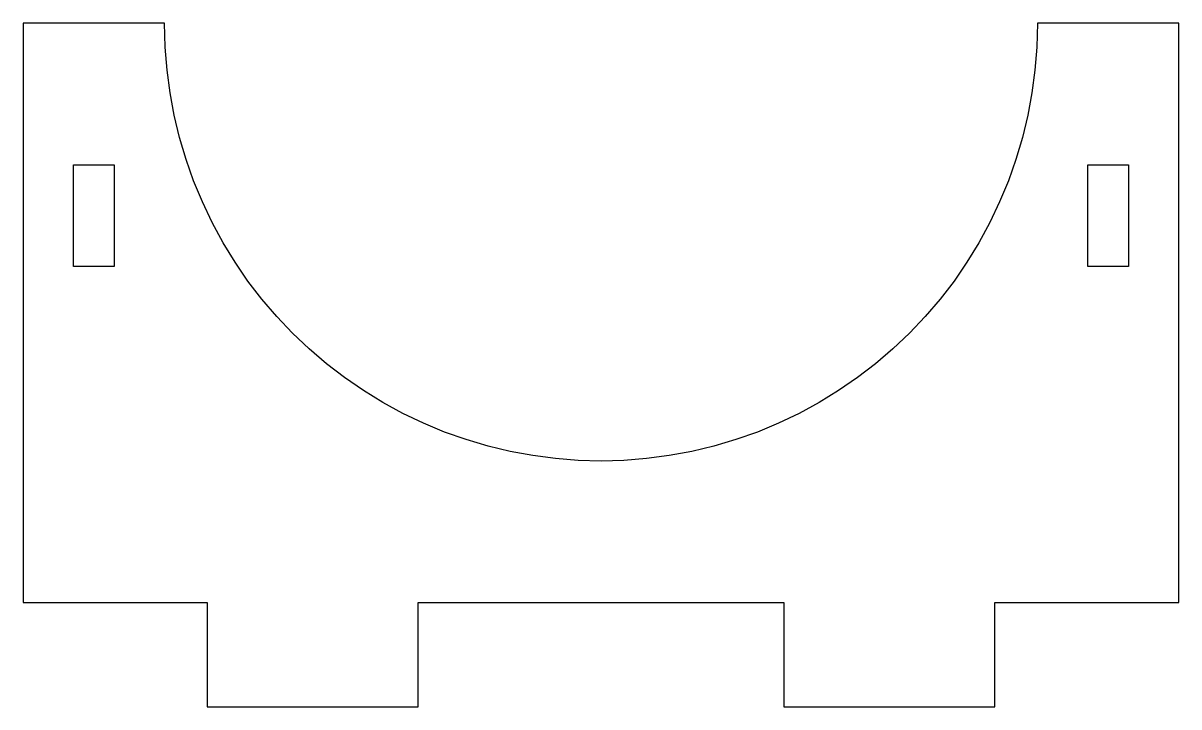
# Model space of a CAD drawing. Header units: metres. Extents: x -33.3 to 33.3, y -6.1 to 33.3.
import ezdxf

# ---------------------------------------------------------------- set-up
doc = ezdxf.new("R2010")
doc.units = ezdxf.units.M

msp = doc.modelspace()

# ---------------------------------------------------------------- linework, layer by layer
for p, q in [((-25.127, 33.275), (-33.275, 33.275)), ((-33.275, 33.275), (-33.275, -0.075)), ((-25.09, 31.885), (-25.127, 33.275)), ((25.127, 33.275), (25.09, 31.885)), ((33.275, 33.275), (25.127, 33.275)), ((33.275, -0.075), (33.275, 33.275)), ((-24.987, 30.574), (-25.09, 31.885)), ((25.09, 31.885), (24.987, 30.574)), ((-24.816, 29.27), (-24.987, 30.574)), ((24.987, 30.574), (24.816, 29.27)), ((-24.576, 27.976), (-24.816, 29.27)), ((24.816, 29.27), (24.576, 27.976)), ((-24.269, 26.697), (-24.576, 27.976)), ((24.576, 27.976), (24.269, 26.697)), ((-23.895, 25.436), (-24.269, 26.697)), ((24.269, 26.697), (23.895, 25.436)), ((-23.456, 24.196), (-23.895, 25.436)), ((23.895, 25.436), (23.456, 24.196)), ((-30.375, 19.275), (-30.375, 25.125)), ((-30.375, 25.125), (-28.025, 25.125)), ((-28.025, 25.125), (-28.025, 19.275)), ((28.025, 19.275), (28.025, 25.125)), ((28.025, 25.125), (30.375, 25.125)), ((30.375, 25.125), (30.375, 19.275)), ((-22.953, 22.981), (-23.456, 24.196)), ((23.456, 24.196), (22.953, 22.981)), ((-22.387, 21.794), (-22.953, 22.981)), ((22.953, 22.981), (22.387, 21.794)), ((-21.759, 20.637), (-22.387, 21.794)), ((22.387, 21.794), (21.759, 20.637)), ((-21.072, 19.516), (-21.759, 20.637)), ((21.759, 20.637), (21.072, 19.516)), ((-20.326, 18.432), (-21.072, 19.516)), ((21.072, 19.516), (20.326, 18.432)), ((-28.025, 19.275), (-30.375, 19.275)), ((30.375, 19.275), (28.025, 19.275)), ((-19.526, 17.389), (-20.326, 18.432)), ((20.326, 18.432), (19.526, 17.389)), ((-18.671, 16.388), (-19.526, 17.389)), ((19.526, 17.389), (18.671, 16.388)), ((-17.766, 15.434), (-18.671, 16.388)), ((18.671, 16.388), (17.766, 15.434)), ((-16.812, 14.529), (-17.766, 15.434)), ((17.766, 15.434), (16.812, 14.529)), ((-15.812, 13.674), (-16.812, 14.529)), ((16.812, 14.529), (15.812, 13.674)), ((-14.768, 12.874), (-15.812, 13.674)), ((15.812, 13.674), (14.768, 12.874)), ((-13.684, 12.128), (-14.768, 12.874)), ((14.768, 12.874), (13.684, 12.128)), ((-12.562, 11.441), (-13.684, 12.128)), ((13.684, 12.128), (12.562, 11.441)), ((-11.406, 10.813), (-12.562, 11.441)), ((12.562, 11.441), (11.406, 10.813)), ((-10.219, 10.247), (-11.406, 10.813)), ((11.406, 10.813), (10.219, 10.247)), ((-9.004, 9.744), (-10.219, 10.247)), ((10.219, 10.247), (9.004, 9.744)), ((-7.764, 9.305), (-9.004, 9.744)), ((9.004, 9.744), (7.764, 9.305)), ((-6.503, 8.931), (-7.764, 9.305)), ((-5.224, 8.624), (-6.503, 8.931)), ((6.503, 8.931), (5.224, 8.624)), ((7.764, 9.305), (6.503, 8.931)), ((-3.93, 8.384), (-5.224, 8.624)), ((-2.626, 8.213), (-3.93, 8.384)), ((-1.315, 8.109), (-2.626, 8.213)), ((0, 8.075), (-1.315, 8.109)), ((1.315, 8.109), (0, 8.075)), ((2.626, 8.213), (1.315, 8.109)), ((3.93, 8.384), (2.626, 8.213)), ((5.224, 8.624), (3.93, 8.384)), ((-33.275, -0.075), (-22.675, -0.075)), ((-22.675, -0.075), (-22.675, -6.075)), ((-10.525, -0.075), (10.525, -0.075)), ((-10.525, -6.075), (-10.525, -0.075)), ((10.525, -0.075), (10.525, -6.075)), ((22.675, -6.075), (22.675, -0.075)), ((22.675, -0.075), (33.275, -0.075)), ((-22.675, -6.075), (-10.525, -6.075)), ((10.525, -6.075), (22.675, -6.075))]:
    msp.add_line(p, q)

doc.saveas('drawing.dxf')
